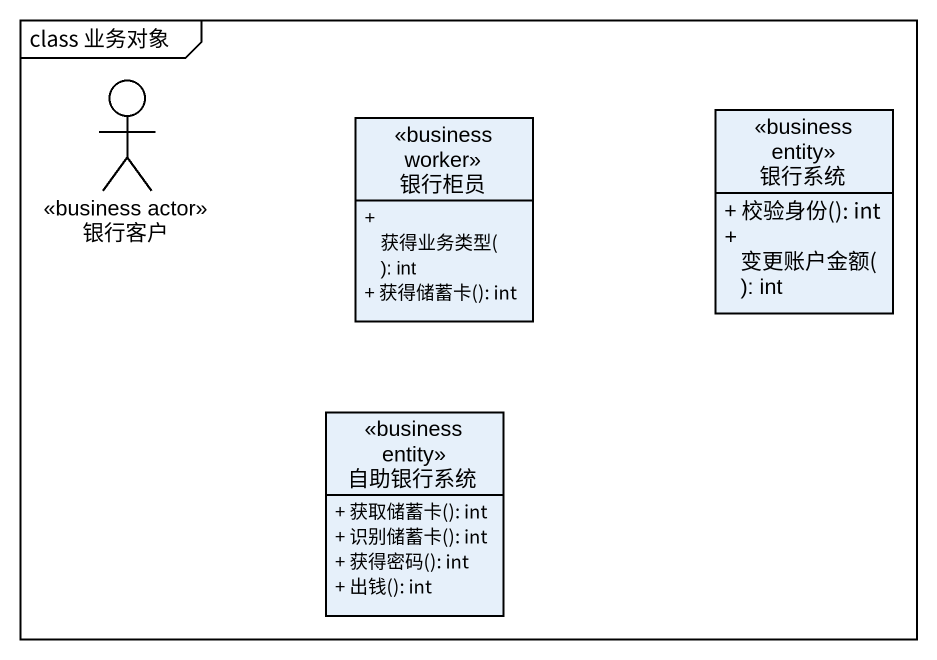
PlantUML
@startuml
mainframe class 业务对象
allowmixing
hide circle
hide empty members
skinparam classAttributeIconSize 0
actor 银行客户 <<business actor>>
class 银行柜员 <<business worker>> {
  + 获得业务类型(): int
  + 获得储蓄卡(): int
}
class 银行系统 <<business entity>> {
  + 校验身份(): int
  + 变更账户金额(): int
}
class 自助银行系统 <<business entity>> {
  + 获取储蓄卡(): int
  + 识别储蓄卡(): int
  + 获得密码(): int
  + 出钱(): int
}
@enduml
